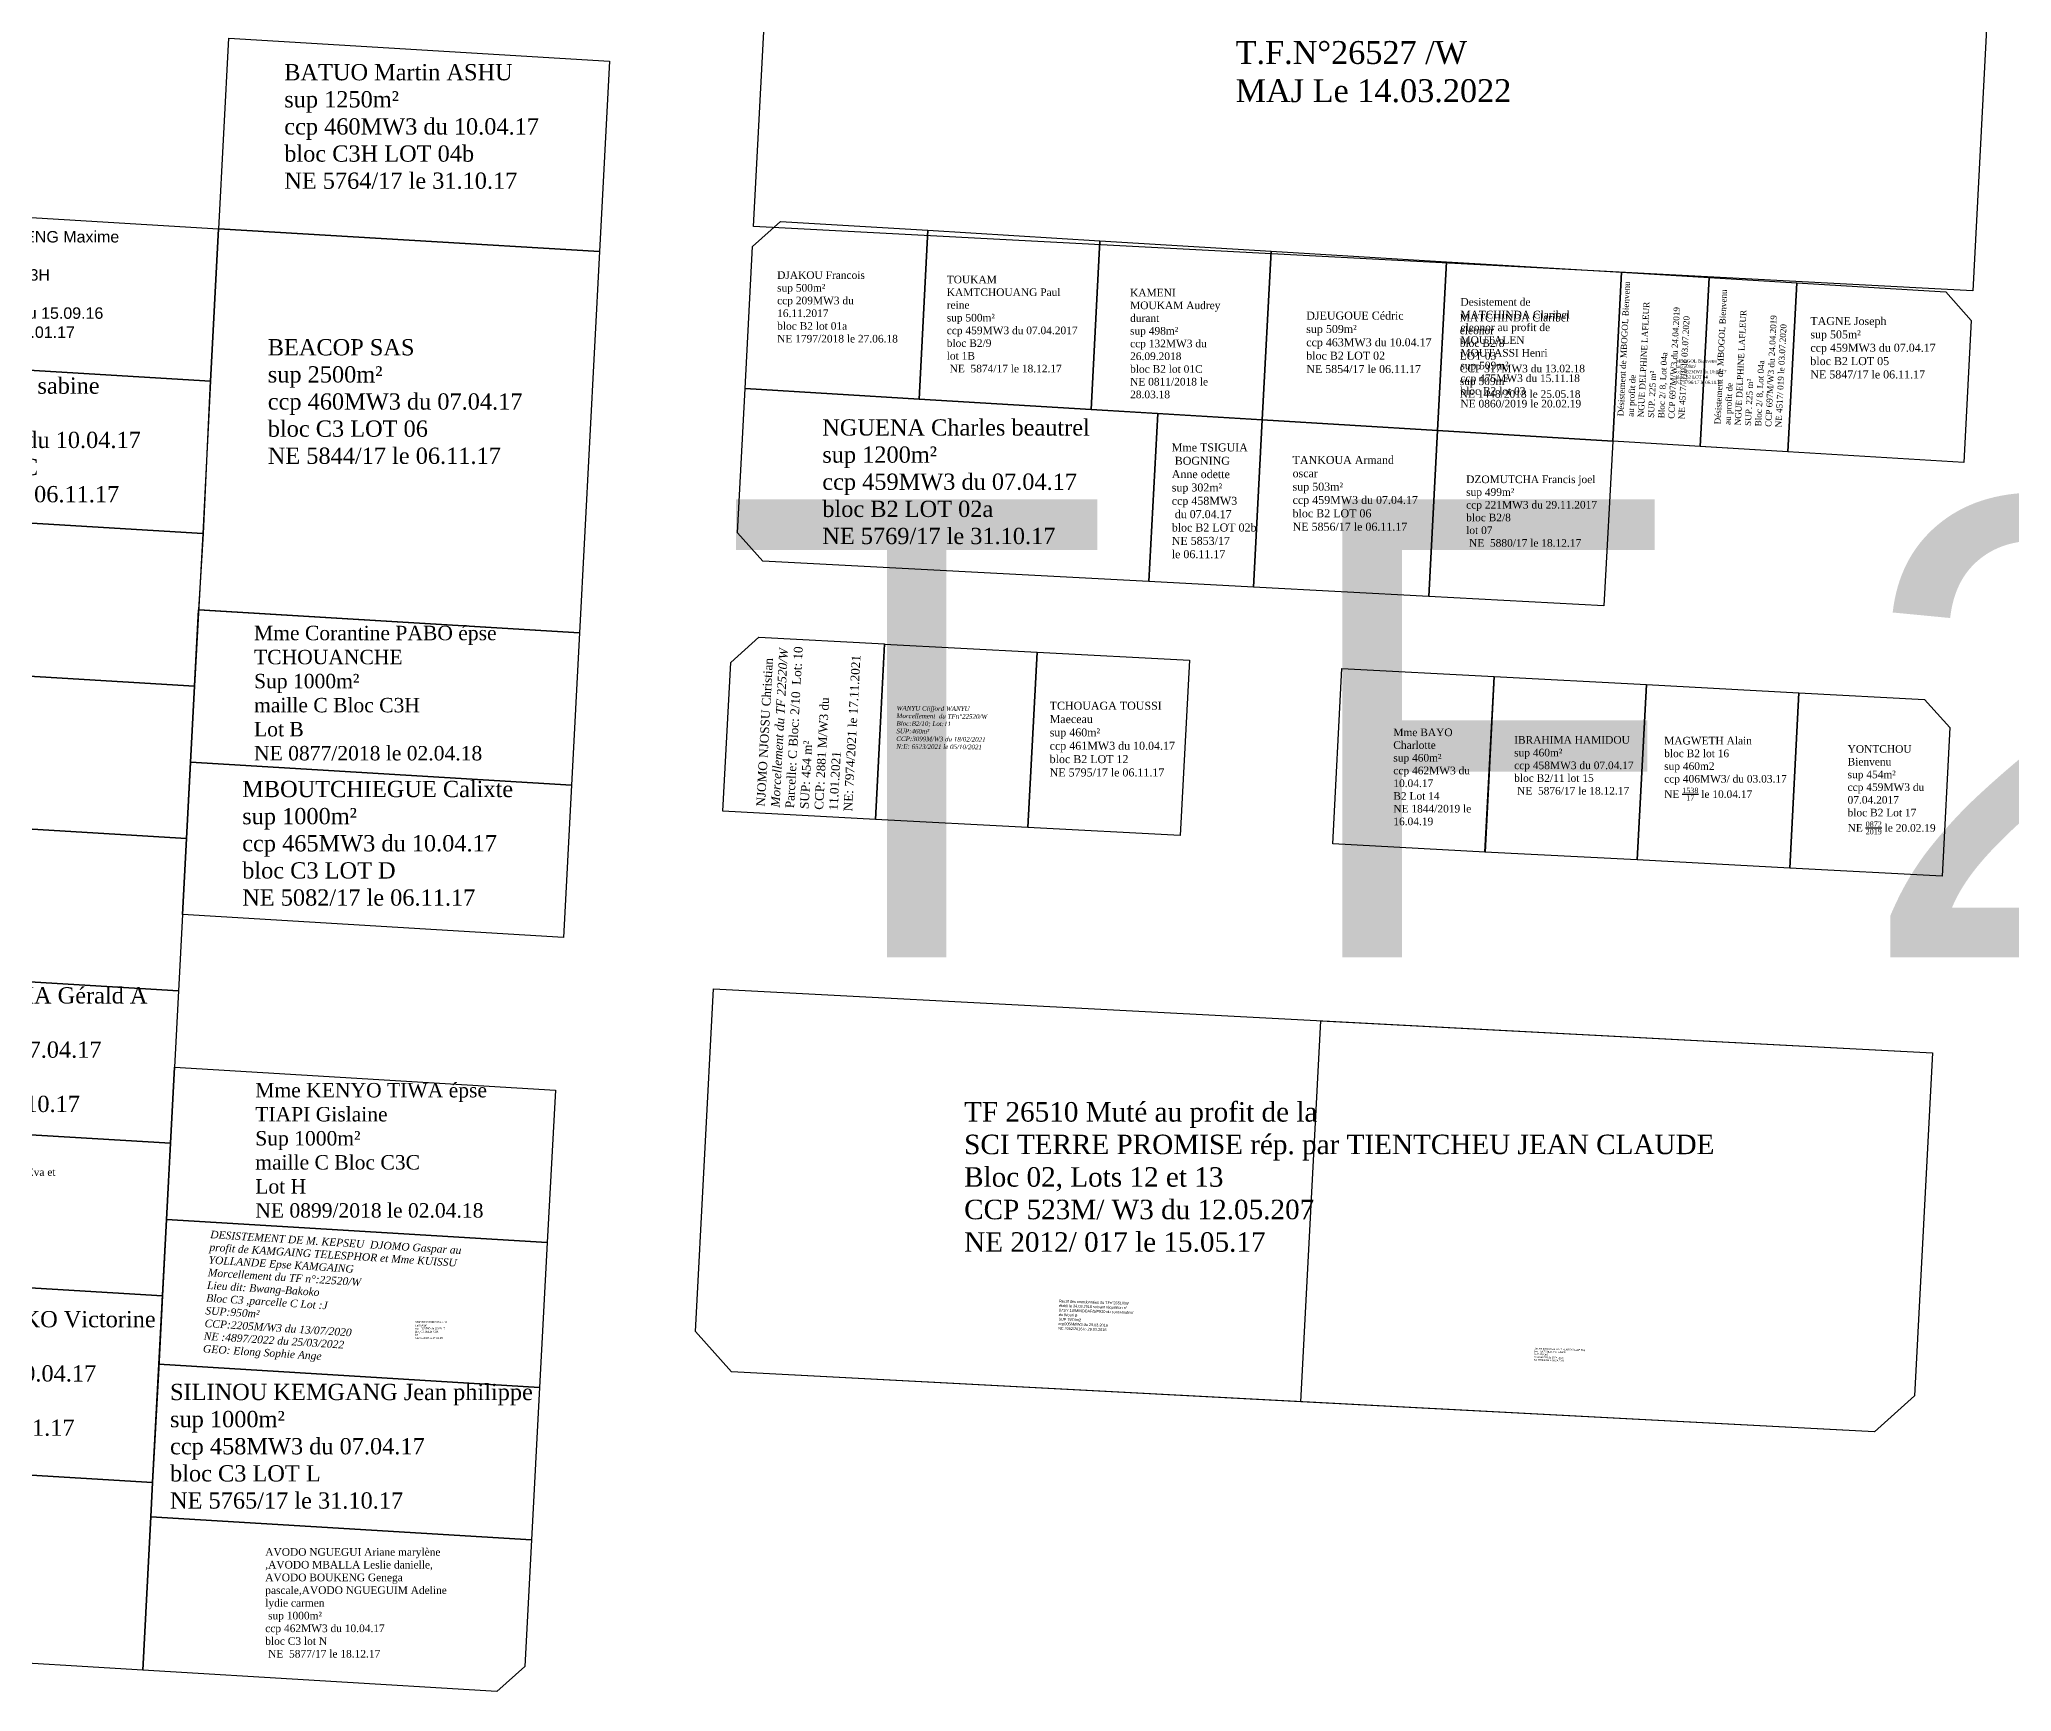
# Model space of a CAD drawing. Header units: millimetres. Extents: x 590121 to 927379, y 438565 to 1441738.
# Drawn here: x 926372.2 to 926630.7, y 1439755.7 to 1439972.2 of the extents above; entities that cross this region are included whole.
import ezdxf

# ---------------------------------------------------------------- set-up
doc = ezdxf.new("R2010")
doc.units = ezdxf.units.MM
doc.header["$LTSCALE"] = 10
for name, color, linetype in [('end maj 26 02 2021', 30, 'Continuous'), ('MAJ JAN 2022', 12, 'Continuous'), ('MAJ NOV 2021', 7, 'Continuous'), ('MAJ OCT 2021', 7, 'Continuous')]:
    doc.layers.add(name, color=color, linetype=linetype)
doc.styles.get("Standard").update_dxf_attribs({"font": 'arial.ttf'})
doc.styles.add('Times 1.0', font='times.ttf', dxfattribs={"width": 0.99, "height": 1})

msp = doc.modelspace()

# ---------------------------------------------------------------- linework, layer by layer
at = {"flags": 128}
msp.add_lwpolyline([(926388.85, 1439817.57), (926438.76, 1439814.55), (926437.74, 1439795.58), (926387.85, 1439798.6), (926388.32, 1439807.57)], close=True, dxfattribs=at)
at = {"layer": 'end maj 26 02 2021', "color": 150, "linetype": 'ByBlock', "lineweight": -3, "ltscale": 0.0014, "flags": 128}
for points in [[(926397.01, 1439972.34), (926446.92, 1439969.34), (926445.61, 1439944.38), (926395.7, 1439947.38)], [(926345.78, 1439950.4), (926395.69, 1439947.38), (926394.64, 1439927.41), (926344.73, 1439930.43)], [(926488.66, 1439947.18), (926511.19, 1439945.81), (926510.03, 1439923.69), (926487.5, 1439925.06)], [(926511.19, 1439945.81), (926533.65, 1439944.45), (926532.48, 1439922.33), (926510.03, 1439923.69)], [(926533.65, 1439944.45), (926556.6, 1439943.06), (926555.44, 1439920.94), (926532.48, 1439922.33)], [(926556.6, 1439943.06), (926579.56, 1439941.67), (926578.4, 1439919.55), (926555.44, 1439920.94)], [(926579.56, 1439941.67), (926602.52, 1439940.28), (926601.35, 1439918.16), (926578.4, 1439919.55)], [(926579.56, 1439941.67), (926591.04, 1439940.98), (926589.88, 1439918.86), (926578.4, 1439919.55)], [(926591.04, 1439940.98), (926602.52, 1439940.28), (926601.35, 1439918.16), (926589.88, 1439918.86)], [(926602.52, 1439940.28), (926622.06, 1439939.1), (926625.39, 1439935.36), (926624.41, 1439916.76), (926601.35, 1439918.16)], [(926344.73, 1439930.43), (926394.64, 1439927.41), (926393.61, 1439907.43), (926343.67, 1439910.45)], [(926464.69, 1439926.44), (926487.5, 1439925.06), (926510.03, 1439923.69), (926518.78, 1439923.16), (926517.62, 1439901.14), (926467, 1439903.83), (926463.69, 1439907.52)], [(926518.78, 1439923.16), (926532.48, 1439922.33), (926531.32, 1439900.41), (926517.62, 1439901.14)], [(926532.48, 1439922.33), (926555.44, 1439920.94), (926554.29, 1439899.19), (926531.32, 1439900.41)], [(926555.44, 1439920.94), (926578.4, 1439919.55), (926577.26, 1439897.96), (926554.29, 1439899.19)], [(926343.67, 1439910.45), (926393.61, 1439907.43), (926392.53, 1439887.46), (926342.62, 1439890.48)], [(926393.06, 1439897.45), (926442.99, 1439894.45), (926441.92, 1439874.47), (926392.01, 1439877.48)], [(926502.95, 1439891.91), (926522.92, 1439890.84), (926521.71, 1439867.87), (926501.74, 1439868.94)], [(926342.62, 1439890.48), (926392.53, 1439887.46), (926391.48, 1439867.49), (926341.57, 1439870.51)], [(926542.89, 1439889.78), (926562.86, 1439888.71), (926561.69, 1439865.7), (926541.72, 1439866.78)], [(926562.86, 1439888.71), (926582.83, 1439887.65), (926581.63, 1439864.68), (926561.65, 1439865.7)], [(926582.83, 1439887.65), (926602.8, 1439886.59), (926601.6, 1439863.62), (926581.63, 1439864.68)], [(926582.83, 1439887.65), (926602.8, 1439886.59), (926601.6, 1439863.62), (926581.63, 1439864.68)], [(926602.8, 1439886.59), (926619.28, 1439885.71), (926622.59, 1439882.03), (926621.57, 1439862.55), (926601.6, 1439863.6)], [(926392.01, 1439877.48), (926441.92, 1439874.47), (926440.87, 1439854.5), (926390.96, 1439857.51), (926391.48, 1439867.49)], [(926341.57, 1439870.51), (926391.48, 1439867.49), (926390.96, 1439857.51), (926390.43, 1439847.52), (926340.52, 1439850.54)], [(926340.52, 1439850.54), (926390.43, 1439847.52), (926389.9, 1439837.54), (926389.38, 1439827.55), (926339.47, 1439830.56)], [(926540.17, 1439843.61), (926620.32, 1439839.39), (926617.95, 1439794.45), (926612.7, 1439789.73), (926537.54, 1439793.69)], [(926389.9, 1439837.54), (926439.82, 1439834.52), (926438.76, 1439814.55), (926388.85, 1439817.57)], [(926339.47, 1439830.56), (926389.38, 1439827.55), (926388.32, 1439807.56), (926338.41, 1439810.59)], [(926388.85, 1439817.57), (926438.76, 1439814.55), (926437.76, 1439795.58), (926387.85, 1439798.6)], [(926338.41, 1439810.59), (926388.32, 1439807.57), (926387.85, 1439798.12), (926387.04, 1439783.12), (926337.13, 1439786.13)], [(926387.85, 1439798.6), (926437.76, 1439795.58), (926436.71, 1439775.61), (926386.8, 1439778.62), (926387.04, 1439783.12)], [(926337.13, 1439786.13), (926387.04, 1439783.12), (926386.8, 1439778.62), (926385.74, 1439758.53), (926339.48, 1439761.33), (926336.01, 1439765.04)], [(926386.8, 1439778.62), (926436.71, 1439775.61), (926436.71, 1439775.61), (926435.84, 1439759.01), (926432.16, 1439755.72), (926385.74, 1439758.53)]]:
    msp.add_lwpolyline(points, close=True, dxfattribs=at)
for points in [[(926469.35, 1439948.35), (926488.66, 1439947.18), (926487.5, 1439925.06), (926464.69, 1439926.44), (926465.67, 1439945.07), (926469.35, 1439948.35)], [(926395.7, 1439947.38), (926445.61, 1439944.38), (926442.99, 1439894.45), (926442.99, 1439894.45), (926393.08, 1439897.45), (926393.69, 1439907.43), (926394.64, 1439927.41), (926395.69, 1439947.38)]]:
    msp.add_lwpolyline(points, dxfattribs=at)
at = {"layer": 'end maj 26 02 2021', "color": 3, "linetype": 'ByBlock', "lineweight": -3, "ltscale": 0.0014, "flags": 128}
for points in [[(926460.55, 1439847.81), (926620.32, 1439839.39), (926617.95, 1439794.45), (926612.7, 1439789.73), (926462.91, 1439797.62), (926458.18, 1439802.88)], [(926460.55, 1439847.81), (926620.32, 1439839.39), (926617.95, 1439794.45), (926612.7, 1439789.73), (926537.54, 1439793.69), (926462.91, 1439797.62), (926458.18, 1439802.88)]]:
    msp.add_lwpolyline(points, close=True, dxfattribs=at)
at = {"layer": 'MAJ JAN 2022', "color": 0, "lineweight": -3, "ltscale": 0.0014, "flags": 128}
msp.add_lwpolyline([(926628.24, 1439989.55), (926625.59, 1439939.25), (926465.81, 1439947.68), (926468.07, 1439990.62)], close=True, dxfattribs=at)
at = {"layer": 'MAJ NOV 2021', "flags": 128}
msp.add_lwpolyline([(926466.49, 1439893.85), (926482.97, 1439893), (926481.77, 1439870), (926461.77, 1439871.06), (926462.81, 1439890.54)], close=True, dxfattribs=at)
at = {"layer": 'MAJ OCT 2021', "color": 150, "flags": 128}
msp.add_lwpolyline([(926482.97, 1439892.97), (926502.95, 1439891.91), (926501.74, 1439868.94), (926481.77, 1439870)], close=True, dxfattribs=at)

# ---------------------------------------------------------------- texts
at = {"layer": 'end maj 26 02 2021', "color": 1, "linetype": 'ByBlock'}
msp.add_text('T F 22520/W', height=60, dxfattribs=at).set_placement((926461.6, 1439851.92))
at = {"layer": 'end maj 26 02 2021', "color": 150, "linetype": 'ByBlock', "lineweight": -3, "ltscale": 0.0014, "attachment_point": 1, "style": 'Times 1.0'}
for s, insert, char_height, width in [('{\\fTimes New Roman|b0|i0|c186|p18;\\C1;T.F.N°265\\fTimes New Roman|b0|i0|c0|p18;27\\fTimes New Roman|b0|i0|c186|p18; /W\\fTimes New Roman|b0|i0|c0|p18;\\PMAJ Le 14.03.2022}', (926528.98, 1439971.97), 3, 80.2596), ('BATUO Martin ASHU\\Psup 1250m²\\Pccp 460MW3 du 10.04.17\\Pbloc C3H LOT 04b\\PNE 5764/17 le 31.10.17', (926404.29, 1439968.96), 2.1321, 86.6866), ('DJAKOU Francois \\Psup 500m²\\Pccp 209MW3 du 16.11.2017\\Pbloc B2 lot 01a\\PNE 1797/2018 le 27.06.18', (926468.89, 1439941.81), 1, 15.7249), ('TOUKAM KAMTCHOUANG Paul reine\\Psup 500m²\\Pccp 459MW3 du 07.04.2017\\Pbloc B2/9\\Plot 1B\\P NE  5874/17 le 18.12.17', (926491.12, 1439941.23), 1, 16.9866), ('{\\fTimes New Roman|b0|i0|c186|p18;KAMENI MOUKAM Audrey durant\\Psup }498{\\fTimes New Roman|b0|i0|c186|p18;m²\\Pccp 132MW3 du 26.09.2018\\Pbloc B2 lot 01C\\PNE 0811/2018 le 28.03.18}', (926515.15, 1439939.51), 1, 12.7583), ('DJEUGOUE Cédric\\P{\\fTimes New Roman|b0|i0|c186|p18;sup }509{\\fTimes New Roman|b0|i0|c186|p18;m²\\Pccp 46}3{\\fTimes New Roman|b0|i0|c186|p18;MW3 du 10.04.17\\Pbloc B2 LOT }02{\\fTimes New Roman|b0|i0|c186|p18;\\PNE 5}854{\\fTimes New Roman|b0|i0|c186|p18;/17 le 06.11.17}', (926538.24, 1439936.52), 1.0489, 42.6453), ('MATCHINDA Claribel eleonor\\Pbloc B2/8\\PLOT 03\\PCCP 317MW3 du 13.02.18\\Psup 509m²\\PNE 1448/2018 le 25.05.18', (926558.36, 1439936.23), 1, 15.7143), ('TAGNE Joseph\\P{\\fTimes New Roman|b0|i0|c186|p18;sup }505{\\fTimes New Roman|b0|i0|c186|p18;m²\\Pccp 4}59{\\fTimes New Roman|b0|i0|c186|p18;MW3 du }07.{\\fTimes New Roman|b0|i0|c186|p18;04.17\\Pbloc B2 LOT }05{\\fTimes New Roman|b0|i0|c186|p18;\\PNE 5}847{\\fTimes New Roman|b0|i0|c186|p18;/17 le 06.11.17}', (926604.31, 1439935.81), 1.0489, 42.6453), ('BEACOP SAS{\\fTimes New Roman|b0|i0|c186|p18;\\Psup }250{\\fTimes New Roman|b0|i0|c186|p18;0m²\\Pccp 460MW3 du }07{\\fTimes New Roman|b0|i0|c186|p18;.04.17\\Pbloc C3 LOT 0}6{\\fTimes New Roman|b0|i0|c186|p18;\\PNE 5}844{\\fTimes New Roman|b0|i0|c186|p18;/17 le }06.11{\\fTimes New Roman|b0|i0|c186|p18;.17}', (926402.13, 1439932.92), 2.1321, 86.6866), ('{\\fTimes New Roman|b0|i0|c186|p18;MBOGOL Bienvenu\\Psup 509m²\\Pccp 462MW3 du 10.04.17\\Pbloc B2 LOT 04\\PNE 5796/17 le 06.11.17}', (926586.68, 1439930.27), 0.4195, 17.0581), ('KEME Agathe sabine\\P{\\fTimes New Roman|b0|i0|c186|p18;sup 1000m²\\Pccp 46}4{\\fTimes New Roman|b0|i0|c186|p18;MW3 du 10.04.17\\Pbloc C3 LOT }C{\\fTimes New Roman|b0|i0|c186|p18; \\PNE 5}799{\\fTimes New Roman|b0|i0|c186|p18;/17 le }06{\\fTimes New Roman|b0|i0|c186|p18;.11.17}', (926352.11, 1439927.89), 2.1321, 86.6866), ('NGUENA Charles beautrel\\Psup 1200m²\\Pccp 459MW3 du 07.04.17\\Pbloc B2 LOT 02a\\PNE 5769/17 le 31.10.17', (926474.81, 1439922.41), 2.1321, 86.6866), ('Mme TSIGUIA\\P BOGNING \\PAnne odette \\P{\\fTimes New Roman|b0|i0|c186|p18;sup }302{\\fTimes New Roman|b0|i0|c186|p18;m²\\Pccp 4}58{\\fTimes New Roman|b0|i0|c186|p18;MW3}\\P{\\fTimes New Roman|b0|i0|c186|p18; du }07{\\fTimes New Roman|b0|i0|c186|p18;.04.17\\Pbloc B2 LOT }02b{\\fTimes New Roman|b0|i0|c186|p18;\\PNE 5}853{\\fTimes New Roman|b0|i0|c186|p18;/17 }\\P{\\fTimes New Roman|b0|i0|c186|p18;le 06.11.17}', (926520.61, 1439919.25), 1.0489, 42.6453), ('TANKOUA Armand \\Poscar\\P{\\fTimes New Roman|b0|i0|c186|p18;sup }503{\\fTimes New Roman|b0|i0|c186|p18;m²\\Pccp 4}59{\\fTimes New Roman|b0|i0|c186|p18;MW3 du }07{\\fTimes New Roman|b0|i0|c186|p18;.04.17\\Pbloc B2 LOT }06{\\fTimes New Roman|b0|i0|c186|p18;\\PNE 5}856{\\fTimes New Roman|b0|i0|c186|p18;/17 le 06.11.17}', (926536.45, 1439917.61), 1.0489, 42.6453), ('DZOMUTCHA Francis joel\\Psup 499m²\\Pccp 221MW3 du 29.11.2017\\Pbloc B2/8\\Plot 07\\P NE  5880/17 le 18.12.17', (926559.2, 1439915.05), 1, 16.9866), ('{\\fTimes New Roman|b0|i0|c186|p18;Mme }Corantine PABO épse \\PTCHOUANCHE{\\fTimes New Roman|b0|i0|c186|p18;\\PSup 1000m²\\Pmaille C Bloc C3}H{\\fTimes New Roman|b0|i0|c186|p18;\\PLot }B{\\fTimes New Roman|b0|i0|c186|p18;\\PNE 08}77{\\fTimes New Roman|b0|i0|c186|p18;/2018 le 02.04.18}', (926400.33, 1439895.36), 1.8899, 81.8268), ('TCHOUAGA TOUSSI\\PMaeceau\\P{\\fTimes New Roman|b0|i0|c186|p18;sup }460{\\fTimes New Roman|b0|i0|c186|p18;m²\\Pccp 46}1{\\fTimes New Roman|b0|i0|c186|p18;MW3 du 10.04.17\\Pbloc }B2{\\fTimes New Roman|b0|i0|c186|p18; LOT }12{\\fTimes New Roman|b0|i0|c186|p18; \\PNE }5795{\\fTimes New Roman|b0|i0|c186|p18;/17 le 06.11.17}', (926504.61, 1439885.41), 1.0489, 42.6453), ('\\A1;Mme BAYO Charlotte \\Psup 460m²\\Pccp 462MW3 du 10.04.17\\PB2 Lot 14\\PNE 1844/2019 le 16.04.19', (926549.65, 1439881.9), 1, 12.0039), ('IBRAHIMA HAMIDOU\\Psup 460m²\\Pccp 458MW3 du 07.04.17\\Pbloc B2/11 lot 15\\P NE  5876/17 le 18.12.17', (926565.49, 1439880.91), 1, 16.9866), ('\\A1;MAGWETH Alain\\Pbloc B2 lot 16\\Psup 460m2\\Pccp 406MW3/ du 03.03.17\\PNE {\\H0.7x;\\S1538/17;} le 10.04.17', (926585.15, 1439880.81), 1, 18.7661), ('\\A1;YONTCHOU Bienvenu\\Psup 454m²\\Pccp 459MW3 du 07.04.2017\\Pbloc B2 Lot 17\\PNE {\\H0.7x;\\S0872/2019;} le 20.02.19', (926609.19, 1439879.72), 1, 12.386), ('MBOUTCHIEGUE Calixte\\P{\\fTimes New Roman|b0|i0|c186|p18;sup 1000m²\\Pccp 4}65{\\fTimes New Roman|b0|i0|c186|p18;MW3 du }10{\\fTimes New Roman|b0|i0|c186|p18;.04.17\\Pbloc C3 LOT }D{\\fTimes New Roman|b0|i0|c186|p18; \\PNE 5}082{\\fTimes New Roman|b0|i0|c186|p18;/17 le }06.11{\\fTimes New Roman|b0|i0|c186|p18;.17}', (926398.78, 1439875.04), 2.1321, 86.6866), ('DJAKOU GATCHA Gérald A\\Psup 1000m²\\Pccp 450MW3 du 07.04.17\\Pbloc C3 LOT K \\PNE 5766/17 le 31.10.17', (926346.96, 1439848), 2.1321, 86.6866), ('{\\fTimes New Roman|b0|i0|c186|p18;Mme KENYO TIWA épse\\PTIAPI Gislaine\\PSup 1000m²\\Pmaille C Bloc C3C\\PLot H\\PNE 08}99{\\fTimes New Roman|b0|i0|c186|p18;/2018 le 02.04.18}', (926400.49, 1439835.46), 1.8899, 81.8268), ('{\\C1;TF 26510 Muté au profit de la \\P}SCI TERRE PROMISE rép. par TIENTCHEU JEAN CLAUDE\\PBloc 02, Lots 12 et 13\\PCCP 523M/ W3 du 12.05.207\\PNE 2012/ 017 le 15.05.17', (926493.4, 1439832.95), 2.5569, 223.3942), ('\\A1;Mme DIOGNE TADOM SANDY Eva et DIOGNE NGOWA danielle claudia\\Psup 1000m²\\Pccp 192MW3 du 02.11.17\\Pbloc C3 maiile CH3 lot M\\PNE {\\H0.7x;\\S3797/2019;} le 18.07.19', (926349.52, 1439824.28), 1, 29.0291), ('Mme MATUE FOKO Victorine{\\fTimes New Roman|b0|i0|c186|p18;\\Psup 1}125{\\fTimes New Roman|b0|i0|c186|p18;m²\\Pccp 46}3{\\fTimes New Roman|b0|i0|c186|p18;MW3 du 10.04.17\\Pbloc C3 LOT }O{\\fTimes New Roman|b0|i0|c186|p18; \\PNE 5}798{\\fTimes New Roman|b0|i0|c186|p18;/17 le 06.11.17}', (926346.26, 1439805.58), 2.1321, 86.6866), ('{\\fTimes New Roman|b0|i0|c186|p18;KEPSEU DJOMO Gaspard\\Psup 950m²\\Pccp 132MW3 du 26.09.17\\Pbloc C3 Maille C3H \\Plot J\\PNE 0126/18 le 17.01.18}', (926421.41, 1439804.26), 0.25, 18.015), ('SILINOU KEMGANG Jean philippe\\Psup 1000m²\\Pccp 458MW3 du 07.04.17\\Pbloc C3 LOT L \\PNE 5765/17 le 31.10.17', (926389.32, 1439796.04), 2.1321, 86.6866), ('AVODO NGUEGUI Ariane marylène ,AVODO MBALLA Leslie danielle, AVODO BOUKENG Genega pascale,AVODO NGUEGUIM Adeline lydie carmen\\P sup 1000m²\\Pccp 462MW3 du 10.04.17\\Pbloc C3 lot N\\P NE  5877/17 le 18.12.17', (926401.8, 1439774.51), 1, 25.0958)]:
    msp.add_mtext(s, dxfattribs=dict(at, insert=insert, char_height=char_height, width=width))
at = {"layer": 'end maj 26 02 2021', "color": 0, "linetype": 'ByBlock', "ltscale": 0.0014, "insert": (926356.58, 1439947.08), "char_height": 1.5, "width": 42.8315, "attachment_point": 1}
msp.add_mtext('SOBZE KEMKENG Maxime\\Plot A\\PBloc C maille C3H \\Psup 1000m2\\Pccp 055M/w3 du 15.09.16\\PNE456/17 le 23.01.17', dxfattribs=at)
at = {"layer": 'end maj 26 02 2021', "color": 150, "linetype": 'ByBlock', "lineweight": -3, "ltscale": 0.0014, "attachment_point": 1, "style": 'Times 1.0'}
for s, insert, char_height, width, rotation in [('{\\C1;Désistement de \\fTimes New Roman|b0|i0|c186|p18;MBOGOL Bienvenu\\fTimes New Roman|b0|i0|c0|p18;\\Pau profit de\\C256;\\PNGUE DELPHINE LAFLEUR\\PSUP. 225 m²\\PBloc 2/ 8, Lot 04a\\PCCP 697M/W3 du 24.04.2019\\PNE 4517/ 019 le 03.07.2020}', (926579.02, 1439922.83), 0.8, 21.2393, 87.1768), ('{\\C1;Désistement de \\fTimes New Roman|b0|i0|c186|p18;MBOGOL Bienvenu\\fTimes New Roman|b0|i0|c0|p18;\\Pau profit de\\C256;\\PNGUE DELPHINE LAFLEUR\\PSUP. 225 m²\\PBloc 2/ 8, Lot 04a\\PCCP 697M/W3 du 24.04.2019\\PNE 4517/ 019 le 03.07.2020}', (926591.73, 1439921.77), 0.8, 21.2393, 87.1768), ('\\A1;{\\fTimes New Roman|b0|i1|c0|p18;\\W1;\\C1;DESISTEMENT DE M. KEPSEU  DJOMO Gaspar au profit de \\C7;KAMGAING TELESPHOR et Mme KUISSU YOLLANDE Epse KAMGAING\\P\\C1;Morcellement du TF n°:22520/W\\P\\C7;Lieu dit: Bwang-Bakoko\\PBloc C3 ,parcelle C Lot :J\\PSUP:950m²\\PCCP:2205M/W3 du 13/07/2020\\PNE :4897/2022 du 25/03/2022\\P\\C1;GEO: Elong Sophie Ange}', (926394.63, 1439816.13), 1, 36.0301, 356.3516)]:
    msp.add_mtext(s, dxfattribs=dict(at, insert=insert, char_height=char_height, width=width, rotation=rotation))
at = {"layer": 'end maj 26 02 2021', "color": 7, "linetype": 'ByBlock', "lineweight": -3, "ltscale": 0.0014, "insert": (926558.45, 1439938.3), "char_height": 1, "width": 15.8479, "attachment_point": 1, "style": 'Times 1.0'}
msp.add_mtext('\\A1;Desistement de MATCHINDA Claribel eleonor au profit de MOUTALEN MOUTASSI Henri\\Psup 509m²\\Pccp 475MW3 du 15.11.18\\Pbloc B2 lot 03 \\PNE 0860/2019 le 20.02.19', dxfattribs=at)
at = {"layer": 'end maj 26 02 2021', "color": 0, "linetype": 'ByBlock', "attachment_point": 1, "rotation": 358.1679}
for s, insert, char_height in [('Rectif des coordonnées du {\\C1;TFn°26510/W\\P}établi le 24.03.2016 suivant réquisiton n°\\P071/Y.10/MINDCAF/5/P530 du conservateur\\Pdu Wouri B \\PSUP 7974m2\\Pccp0056M/W3 du 29.03.2016\\PNE 2062/2016 le 29.03.2016', (926505.85, 1439807.06), 0.3558), ('Société Immobilière PLURIPERSONNELLE Rep \\Ppar TIENTCHEU Jean Claude  \\PSUP 4000m2\\Pccp114M/W3 du 28.04.2016\\PNE 3812/2016 le 28.04.2016', (926568.13, 1439800.79), 0.2221)]:
    msp.add_mtext(s, dxfattribs=dict(at, insert=insert, char_height=char_height))
at = {"layer": 'MAJ NOV 2021', "insert": (926466.15, 1439871.7, -255425.61), "char_height": 1.1445, "attachment_point": 1, "rotation": 86.922}
msp.add_mtext_dynamic_manual_height_columns('\\A1;{\\fTimes New Roman|b0|i0|c0|p18;NJOMO NJOSSU Christian  \\P\\fTimes New Roman|b0|i1|c0|p18;\\C1;Morcellement du TF 22520/W\\fTimes New Roman|b0|i0|c0|p18;\\P\\C256;Parcelle: C Bloc: 2/10  Lot: 10\\PSUP: 454 m²\\PCCP: 2881 M/W3 du 11.01.2021\\PNE: 7974/2021 le 17.11.2021}', width=20.7005, gutter_width=12.5, heights=[0], dxfattribs=at)
at = {"layer": 'MAJ OCT 2021', "color": 7, "insert": (926484.55, 1439884.87), "char_height": 0.6, "attachment_point": 1, "rotation": 359.4945}
msp.add_mtext_dynamic_manual_height_columns('{\\fTimes New Roman|b0|i1|c0|p18;WANYU Clifford WANYU\\P\\C1;Morcellement  du TFn°22520/W\\P\\C7;Bloc:B2/10; Lot:11\\PSUP:460m²\\PCCP:3099M/W3 du 18/02/2021\\PN:E: 6523/2021 le 05/10/2021}', width=53.6759, gutter_width=12.5, heights=[27.44], dxfattribs=at)

doc.saveas('drawing.dxf')
